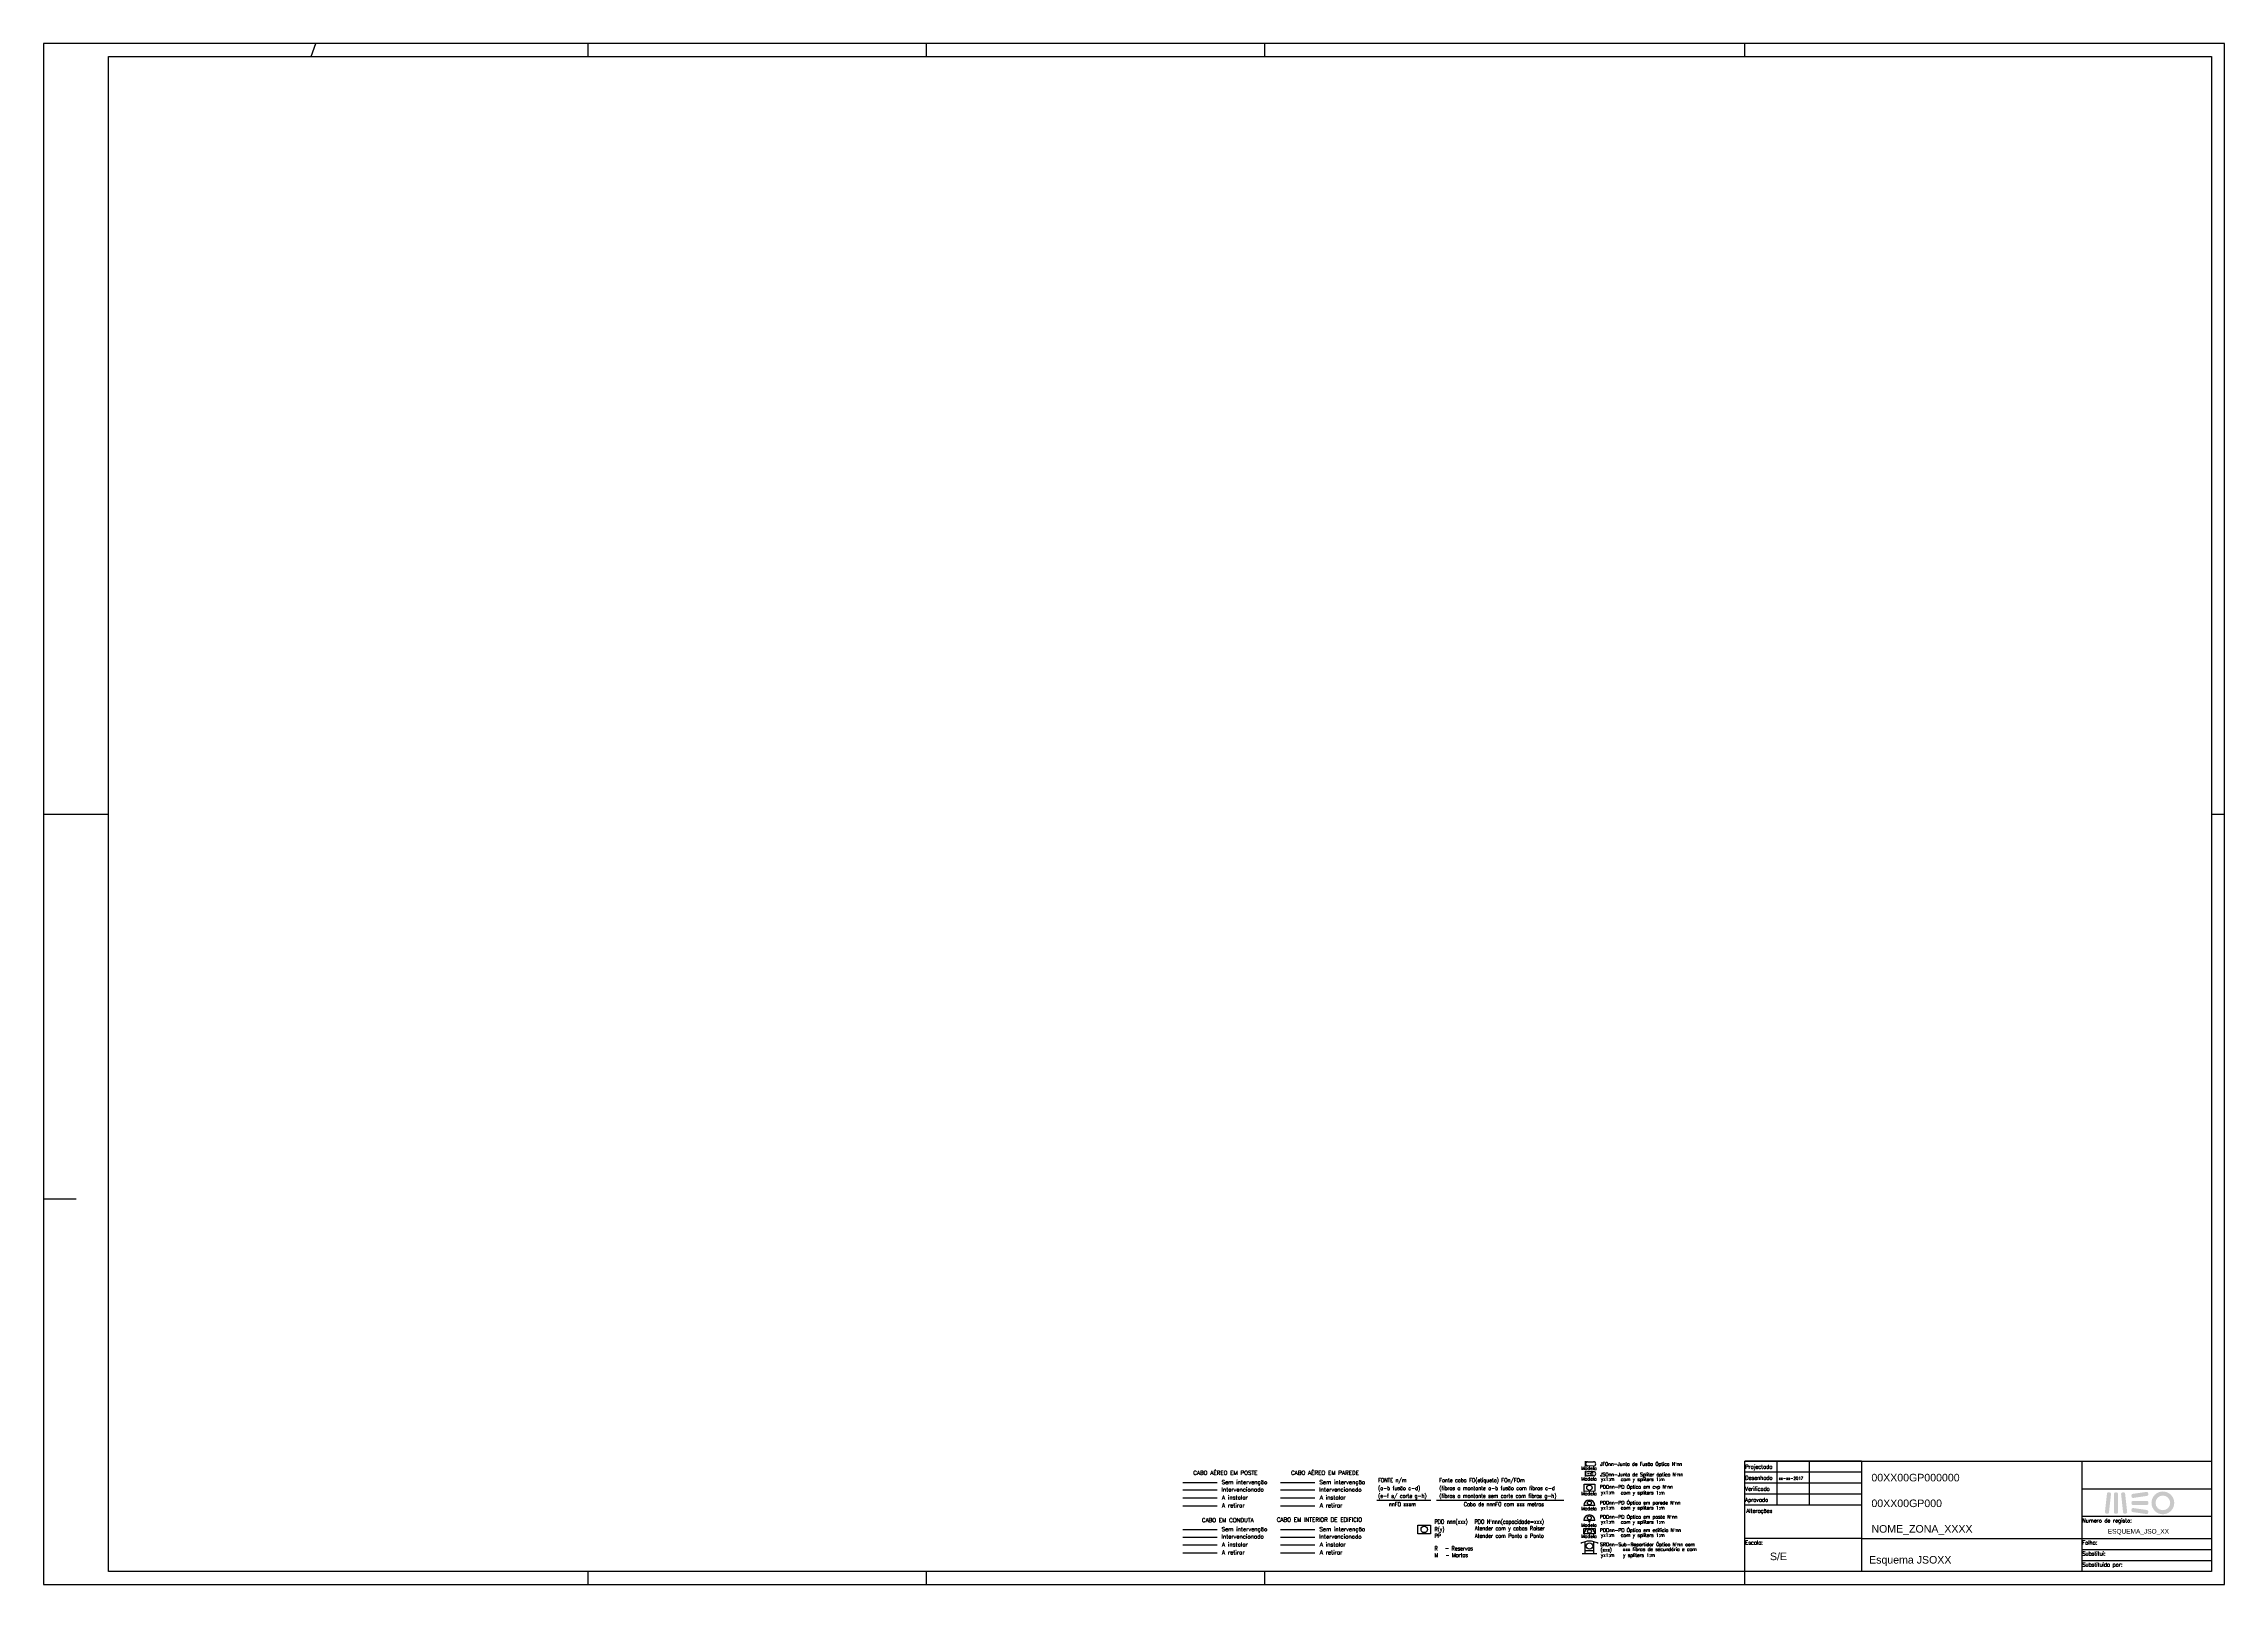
# Paper-space layout 'A1' of a CAD drawing. Header units: millimetres. Extents: x 1315 to 2156, y 158 to 752.
import ezdxf
from ezdxf.lldxf.tags import DXFTag

# ---------------------------------------------------------------- set-up
doc = ezdxf.new("R2010")
doc.units = ezdxf.units.MM
for name, color, linetype in [('legenda01', 7, 'Continuous'), ('meo', 7, 'Continuous'), ('ROTULO', 7, 'Continuous')]:
    doc.layers.add(name, color=color, linetype=linetype)
doc.styles.add('ADESK1', font='romans.shx')
doc.styles.add('HELDER5', font='arial.ttf', dxfattribs={"height": 8})
doc.styles.add('ROMANS', font='romans.shx', dxfattribs={"height": 3.5})
tags = doc.linetypes.add('DIVIDE', pattern=[1.25, 0.5, -0.25, 0, -0.25, 0, -0.25]).pattern_tags.tags
tags[14:15] = [DXFTag(74, 4), DXFTag(75, 0), DXFTag(340, '0'), DXFTag(46, 1.0), DXFTag(50, 0.0), DXFTag(44, 0.0), DXFTag(45, 0.0)]
tags[12:13] = [DXFTag(74, 4), DXFTag(75, 0), DXFTag(340, '0'), DXFTag(46, 1.0), DXFTag(50, 0.0), DXFTag(44, 0.0), DXFTag(45, 0.0)]
tags[10:11] = [DXFTag(74, 4), DXFTag(75, 0), DXFTag(340, '0'), DXFTag(46, 1.0), DXFTag(50, 0.0), DXFTag(44, 0.0), DXFTag(45, 0.0)]
tags[8:9] = [DXFTag(74, 4), DXFTag(75, 0), DXFTag(340, '0'), DXFTag(46, 1.0), DXFTag(50, 0.0), DXFTag(44, 0.0), DXFTag(45, 0.0)]
tags[6:7] = [DXFTag(74, 4), DXFTag(75, 0), DXFTag(340, '0'), DXFTag(46, 1.0), DXFTag(50, 0.0), DXFTag(44, 0.0), DXFTag(45, 0.0)]
tags[4:5] = [DXFTag(74, 4), DXFTag(75, 0), DXFTag(340, '0'), DXFTag(46, 1.0), DXFTag(50, 0.0), DXFTag(44, 0.0), DXFTag(45, 0.0)]
tags = doc.linetypes.add('DOT', pattern=[0.25, 0, -0.25]).pattern_tags.tags
tags[6:7] = [DXFTag(74, 4), DXFTag(75, 0), DXFTag(340, '0'), DXFTag(46, 1.0), DXFTag(50, 0.0), DXFTag(44, 0.0), DXFTag(45, 0.0)]
tags[4:5] = [DXFTag(74, 4), DXFTag(75, 0), DXFTag(340, '0'), DXFTag(46, 1.0), DXFTag(50, 0.0), DXFTag(44, 0.0), DXFTag(45, 0.0)]
tags = doc.linetypes.add('FENCELINE1', pattern='A,0.25,-0.1,[133,ltypeshp.shx,S=0.1,R=0,X=-0.1,Y=0],-0.1,1', length=1.45).pattern_tags.tags
tags[16:17] = [DXFTag(74, 4), DXFTag(75, 0), DXFTag(340, '0'), DXFTag(46, 1.0), DXFTag(50, 0.0), DXFTag(44, 0.0), DXFTag(45, 0.0)]
tags[14:15] = [DXFTag(74, 4), DXFTag(75, 0), DXFTag(340, '0'), DXFTag(46, 1.0), DXFTag(50, 0.0), DXFTag(44, 0.0), DXFTag(45, 0.0)]
tags[4:5] = [DXFTag(74, 4), DXFTag(75, 0), DXFTag(340, '0'), DXFTag(46, 1.0), DXFTag(50, 0.0), DXFTag(44, 0.0), DXFTag(45, 0.0)]

# ---------------------------------------------------------------- blocks, each defined once
blk = doc.blocks.new('A1')
at = {"layer": 'meo'}
h = blk.add_hatch(color=256, dxfattribs=at)
h.paths.add_polyline_path([(812.88, 31.42, 1), (821.66, 31.42, 1)])
h.paths.add_polyline_path([(820.1, 31.42, -1), (814.44, 31.42, -1)], flags=16)
edge = h.paths.add_edge_path()
edge.add_ellipse((811.19, 34.89), major_axis=(0.085, -0.776), ratio=0.612625, start_angle=0, end_angle=180)
edge.add_line((811.11, 35.67), (805.52, 34.87))
edge.add_ellipse((805.6, 34.09), major_axis=(-0.085, 0.776), ratio=0.612625, start_angle=0, end_angle=180)
edge.add_line((805.69, 33.31), (811.28, 34.12))
edge = h.paths.add_edge_path()
edge.add_ellipse((811.24, 31.38), major_axis=(0, -0.781), ratio=0.612625, start_angle=0, end_angle=180)
edge.add_line((811.24, 32.16), (805.61, 32.16))
edge.add_ellipse((805.61, 31.38), major_axis=(0, 0.781), ratio=0.612625, start_angle=0, end_angle=180)
edge.add_line((805.61, 30.6), (811.24, 30.6))
edge = h.paths.add_edge_path()
edge.add_ellipse((811.19, 27.87), major_axis=(0.085, 0.776), ratio=0.612625, start_angle=180, end_angle=360)
edge.add_line((811.28, 28.64), (805.69, 29.45))
edge.add_ellipse((805.6, 28.67), major_axis=(-0.085, -0.776), ratio=0.612625, start_angle=180, end_angle=360)
edge.add_line((805.52, 27.89), (811.11, 27.09))
edge = h.paths.add_edge_path()
edge.add_ellipse((801.92, 35.03), major_axis=(0.776, 0.085), ratio=0.612625, start_angle=0, end_angle=180)
edge.add_line((801.15, 34.94), (801.95, 27.63))
edge.add_ellipse((802.73, 27.71), major_axis=(0.776, 0.085), ratio=0.612625, start_angle=180, end_angle=360)
edge.add_line((803.51, 27.8), (802.7, 35.11))
edge = h.paths.add_edge_path()
edge.add_ellipse((799.21, 35.02), major_axis=(0.781, 0), ratio=0.612625, start_angle=0, end_angle=180)
edge.add_line((798.43, 35.02), (798.43, 27.67))
edge.add_ellipse((799.21, 27.67), major_axis=(0.781, 0), ratio=0.612625, start_angle=180, end_angle=360)
edge.add_line((799.99, 27.67), (799.99, 35.02))
edge = h.paths.add_edge_path()
edge.add_ellipse((796.5, 35.03), major_axis=(-0.776, 0.085), ratio=0.612625, start_angle=180, end_angle=360)
edge.add_line((795.73, 35.11), (794.92, 27.8))
edge.add_ellipse((795.7, 27.71), major_axis=(-0.776, 0.085), ratio=0.612625, start_angle=0, end_angle=180)
edge.add_line((796.48, 27.63), (797.28, 34.94))
at = {"ltscale": 2}
for p, q in [((103.23, 589), (105, 594)), ((210, 589), (210, 594)), ((340.5, 589), (340.5, 594)), ((471, 589), (471, 594)), ((656, 589), (656, 594)), ((0, 297), (25, 297)), ((836, 297), (841, 297)), ((12.5, 148.5), (0, 148.5)), ((210, 0), (210, 5)), ((340.5, 0), (340.5, 5)), ((471, 0), (471, 5)), ((656, 0), (656, 5))]:
    blk.add_line(p, q, dxfattribs=at)
for p, q in [((595.39, 43.46), (597.72, 43.47)), ((595.41, 47.3), (597.74, 47.3)), ((597.74, 45.63), (595.41, 45.64)), ((477, 39.23), (490.25, 39.23)), ((597.73, 41.8), (595.39, 41.8)), ((514.2, 32.43), (534.93, 32.43)), ((537.21, 32.43), (586.22, 32.43))]:
    blk.add_line(p, q)
at = {"linetype": 'FENCELINE1', "ltscale": 4}
blk.add_line((439.29, 39.23), (452.54, 39.23), dxfattribs=at)
at = {"color": 5, "linetype": 'FENCELINE1', "ltscale": 4}
blk.add_line((439.29, 36.39), (452.54, 36.39), dxfattribs=at)
at = {"color": 5}
blk.add_line((477, 36.39), (490.25, 36.39), dxfattribs=at)
at = {"color": 1, "linetype": 'FENCELINE1', "ltscale": 4}
blk.add_line((439.29, 33.34), (452.54, 33.34), dxfattribs=at)
at = {"color": 3, "linetype": 'FENCELINE1', "ltscale": 4}
blk.add_line((439.29, 30.3), (452.54, 30.3), dxfattribs=at)
at = {"color": 1}
blk.add_line((477, 33.34), (490.25, 33.34), dxfattribs=at)
at = {"color": 3}
blk.add_line((477, 30.3), (490.25, 30.3), dxfattribs=at)
at = {"color": 0}
for p, q in [((598.24, 30.38), (593.96, 30.38)), ((598.26, 24.64), (593.97, 24.64)), ((594.01, 19.45), (594.01, 21.59)), ((594.01, 21.59), (598.3, 21.59)), ((598.3, 19.45), (594.01, 19.45)), ((598.3, 21.59), (598.3, 19.45))]:
    blk.add_line(p, q, dxfattribs=at)
at = {"linetype": 'DIVIDE', "ltscale": 5}
blk.add_line((439.29, 21.11), (452.54, 21.11), dxfattribs=at)
at = {"color": 5, "linetype": 'DIVIDE', "ltscale": 5}
blk.add_line((439.29, 18.26), (452.54, 18.26), dxfattribs=at)
at = {"linetype": 'DOT', "ltscale": 3}
blk.add_line((477, 21.11), (490.25, 21.11), dxfattribs=at)
at = {"color": 5, "linetype": 'DOT', "ltscale": 3}
blk.add_line((477, 18.26), (490.25, 18.26), dxfattribs=at)
at = {"color": 1, "linetype": 'DIVIDE', "ltscale": 5}
blk.add_line((439.29, 15.22), (452.54, 15.22), dxfattribs=at)
at = {"color": 3, "linetype": 'DIVIDE', "ltscale": 5}
blk.add_line((439.29, 12.17), (452.54, 12.17), dxfattribs=at)
at = {"color": 1, "linetype": 'DOT', "ltscale": 3}
blk.add_line((477, 15.22), (490.25, 15.22), dxfattribs=at)
at = {"color": 3, "linetype": 'DOT', "ltscale": 3}
blk.add_line((477, 12.17), (490.25, 12.17), dxfattribs=at)
at = {"color": 0, "linetype": 'Continuous'}
for p, q in [((593.29, 11.91), (594.48, 11.91)), ((594.48, 13.06), (594.48, 16.46)), ((594.48, 11.91), (594.48, 13.06)), ((594.48, 13.06), (596.15, 13.06)), ((594.48, 11.91), (596.15, 11.91)), ((596.15, 13.06), (597.81, 13.06)), ((596.15, 11.91), (597.81, 11.91)), ((597.81, 13.06), (597.81, 16.46)), ((597.81, 11.91), (597.81, 13.06)), ((597.81, 11.91), (599, 11.91))]:
    blk.add_line(p, q, dxfattribs=at)
at = {"ltscale": 2}
blk.add_lwpolyline([(0, 0), (841, 0), (841, 594), (0, 594)], close=True, dxfattribs=at)
at = {"color": 253, "ltscale": 10}
blk.add_lwpolyline([(656, 5), (25, 5), (25, 589), (836, 589), (836, 5), (656, 5)], dxfattribs=at)
for points in [[(594.56, 41.62), (594.55, 43.63)], [(594.57, 45.47), (594.57, 47.47)], [(595.91, 42.63), (595.35, 42.63)], [(596.83, 42.96), (597.54, 42.96)], [(596.83, 42.27), (597.54, 42.27)]]:
    blk.add_lwpolyline(points)
blk.add_lwpolyline([(595.91, 42.63, 0, 1.03, 0), (596.88, 42.63, 1.03, 1.03, 0)], format="xyseb")
for points in [[(598.16, 38.65), (598.17, 35.88), (594.13, 35.87), (594.12, 38.65)], [(534.85, 22.87), (534.86, 19.54), (530, 19.53), (529.99, 22.86)]]:
    blk.add_lwpolyline(points, close=True)
blk.add_lwpolyline([(595.9, 24.24, 0.428, 0.428, 1), (596.33, 24.24, 0.428, 0.428, 1)], format="xyseb", close=True)
for centre, radius in [((596.14, 37.26), 1.03), ((596.1, 31.39), 0.739), ((596.12, 25.65), 0.739), ((532.42, 21.2), 1.24), ((596.15, 20.46), 0.739), ((596.15, 14.8), 1.24)]:
    blk.add_circle(centre, radius)
for centre, start, end in [((595.39, 42.63), 90.12295, 270.12295), ((595.41, 46.47), 89.95782, 269.95782), ((597.72, 42.63), 270.12295, 90.12295), ((597.74, 46.47), 269.95782, 89.95782)]:
    blk.add_arc(centre, 0.833, start, end)
at = {"color": 0}
for centre in [(596.1, 30.38), (596.12, 24.64), (596.15, 19.45)]:
    blk.add_arc(centre, 2.14, 0, 180, dxfattribs=at)
at = {"color": 0, "linetype": 'Continuous'}
for start, end in [(104.36291, 119.75415), (90, 104.36251), (75.63749, 90), (60.24585, 75.63709)]:
    blk.add_arc((596.15, 9.96), 6.71, start, end, dxfattribs=at)
at = {"layer": 'legenda01', "color": 254}
blk.add_lwpolyline([(656, 5), (656, 47.5), (836, 47.5)], dxfattribs=at)
at = {"layer": 'legenda01'}
for points in [[(701, 47.5), (656, 47.5)], [(701, 43.25), (656, 43.25)], [(668.5, 30.5), (668.5, 47.5)], [(681, 30.5), (681, 47.5)], [(701, 47.5), (701, 5)], [(786, 47.5), (786, 5)], [(701, 39), (656, 39)], [(701, 34.75), (656, 34.75)], [(786, 36.88), (836, 36.88)], [(701, 30.5), (656, 30.5)], [(786, 26.25), (836, 26.25)], [(701, 17.75), (656, 17.75)], [(701, 17.75), (786, 17.75)], [(786, 17.75), (836, 17.75)], [(786, 13.5), (836, 13.5)], [(786, 9.25), (836, 9.25)]]:
    blk.add_lwpolyline(points, dxfattribs=at)
at = {"style": 'ADESK1'}
for s, height, p in [('CABO AÉREO EM POSTE', 1.5624, (443.35, 42.24)), ('CABO AÉREO EM PAREDE', 1.5624, (481.06, 42.24)), ('Modelo', 1.301, (592.97, 44.12)), ('JFOnn-Junta de Fusão Óptica Nºnn', 1.3011, (600.26, 45.76)), ('JSOnn-Junta de Spliter óptico Nºnn', 1.3011, (600.26, 41.71)), ('Intervencionado', 1.5624, (454.22, 35.78)), ('Sem intervenção', 1.5624, (454.29, 38.63)), ('A instalar', 1.562, (454.44, 32.74)), ('Intervencionado', 1.5624, (491.93, 35.78)), ('Sem intervenção', 1.5624, (492, 38.63)), ('A instalar', 1.562, (492.14, 32.74)), ('Modelo', 1.301, (592.97, 40.04)), ('Modelo', 1.301, (592.97, 34.35)), ('PDOnn-PD Óptico em cvp Nºnn', 1.3011, (600.15, 36.94)), ('yx1:m', 1.301, (600.56, 39.91)), ('yx1:m', 1.301, (600.56, 34.75)), ('com y spliters 1:m', 1.3011, (608.22, 39.87)), ('com y spliters 1:m', 1.3011, (608.22, 34.7)), ('CABO EM CONDUTA', 1.5624, (446.66, 23.99)), ('A retirar', 1.562, (454.44, 29.69)), ('CABO EM INTERIOR DE EDIFICIO', 1.5624, (475.56, 24.16)), ('A retirar', 1.562, (492.14, 29.69)), ('Modelo', 1.301, (592.97, 28.6)), ('PDOnn-PD Óptico em parede Nºnn', 1.3011, (600.15, 30.84)), ('PDOnn-PD Óptico em poste Nºnn', 1.3011, (600.15, 25.38)), ('yx1:m', 1.301, (600.56, 28.93)), ('com y spliters 1:m', 1.3011, (608.22, 28.89)), ('Intervencionado', 1.5624, (454.22, 17.66)), ('Sem intervenção', 1.5624, (454.29, 20.5)), ('Intervencionado', 1.5624, (491.93, 17.66)), ('Sem intervenção', 1.5624, (492, 20.5)), ('Modelo', 1.301, (592.97, 22.19)), ('Modelo', 1.301, (592.97, 17.9)), ('PDOnn-PD Óptico em edificio Nºnn', 1.3011, (600.15, 20.26)), ('yx1:m', 1.301, (600.56, 23.47)), ('yx1:m', 1.301, (600.56, 18.35)), ('com y spliters 1:m', 1.3011, (608.22, 23.42)), ('com y spliters 1:m', 1.3011, (608.22, 18.3)), ('A instalar', 1.562, (454.44, 14.61)), ('A retirar', 1.562, (454.44, 11.57)), ('A instalar', 1.562, (492.14, 14.61)), ('A retirar', 1.562, (492.14, 11.57)), ('SROnn-Sub-Repartidor Óptico Nºnn com', 1.3011, (600.21, 14.75)), ('(xxx) ', 1.301, (600.38, 12.65)), ('yx1:m', 1.301, (600.56, 10.59)), ('xxx fibras de secundário e com', 1.3011, (609.02, 12.9)), ('y spliters 1:m', 1.3011, (609.13, 10.59))]:
    blk.add_text(s, height=height, dxfattribs=at).set_placement(p)
for s, height, style, width, p in [('Projectado', 1.53, 'ROMANS', 0.95, (656.2, 44.59)), ('FONTE n/m', 1.562, 'ADESK1', 0.8, (514.62, 39.38)), ('(a-b fusão c-d)', 1.5624, 'ADESK1', 0.8, (514.62, 36.32)), ('(e-f s/ corte g-h)', 1.5624, 'ADESK1', 0.8, (514.62, 33.35)), ('Fonte cabo FO(etiqueta) FOn/FOm', 1.5624, 'ADESK1', 0.8, (538.23, 39.38)), ('(fibras a montante a-b fusão com fibras c-d', 1.5624, 'ADESK1', 0.8, (538.23, 36.32)), ('(fibras a montante sem corte com fibras g-h)', 1.5624, 'ADESK1', 0.8, (538.23, 33.35)), ('Verificado', 1.53, 'ROMANS', 0.95, (656.2, 36.09)), ('Desenhado', 1.53, 'ROMANS', 0.95, (656.2, 40.34)), ('nnFO xxxm', 1.562, 'ADESK1', 0.8, (518.81, 30.1)), ('PDO nnn(xxx)', 1.5624, 'ADESK1', 0.8, (536.34, 23.4)), ('Cabo de nnnFO com xxx metros', 1.5624, 'ADESK1', 0.8, (547.68, 30.13)), ('PDO Nºnnn(capacidade=xxx)', 1.5624, 'ADESK1', 0.8, (551.79, 23.4)), ('Aprovado', 1.53, 'ROMANS', 0.95, (656.2, 31.84)), ('Alterações', 1.53, 'ROMANS', 0.95, (656.68, 27.59)), ('Numero de registo:', 1.53, 'ROMANS', 0.95, (786.2, 23.84)), ('R(y)', 1.562, 'ADESK1', 0.8, (536.34, 20.5)), ('PP', 1.562, 'ADESK1', 0.8, (536.34, 17.93)), ('Atender com y cabos Raiser', 1.5624, 'ADESK1', 0.8, (551.96, 20.87)), ('Atender com Ponto a Ponto', 1.5624, 'ADESK1', 0.8, (551.96, 17.95)), ('Escala:', 1.53, 'ROMANS', 0.95, (656.2, 15.34)), ('Folha:', 1.53, 'ROMANS', 0.95, (786.2, 15.34)), ('R   - Reservas', 1.5624, 'ADESK1', 0.8, (536.34, 13.11)), ('M   - Mortos', 1.5624, 'ADESK1', 0.8, (536.34, 10.51)), ('Substitui:', 1.53, 'ROMANS', 0.95, (786.2, 11.09)), ('Substituido por:', 1.53, 'ROMANS', 0.95, (786.2, 6.84))]:
    blk.add_text(s, height=height, dxfattribs=dict(style=style, width=width)).set_placement(p)
at = {"layer": 'ROTULO'}
for tag, p, height, style in [('PROJECTO', (704.87, 39.71), 2.92, 'HELDER5'), ('XX-XX-2017', (669.16, 40.36), 1.1, 'ROMANS'), ('ZONA', (704.88, 29.8), 2.92, 'HELDER5'), ('NOMEZONA', (704.88, 19.95), 2.92, 'HELDER5'), ('REGISTO', (796.02, 19.56), 1.8, 'HELDER5'), ('ESCALA', (665.75, 9.34), 2.92, 'HELDER5'), ('TIPOOBJECTO', (703.98, 8.02), 2.92, 'HELDER5'), ('FOLHA', (806.87, 14.34), 2.33, 'HELDER5')]:
    blk.add_attdef(tag, p, '', height=height, dxfattribs=dict(at, style=style))

psp = doc.layouts.new('A1')

# ---------------------------------------------------------------- block references
psp.add_blockref('A1', (1315.35, 158.17)).add_auto_attribs({'TIPOOBJECTO': 'Esquema JSOXX', 'PROJECTO': '00XX00GP000000', 'ZONA': '00XX00GP000', 'ESCALA': 'S/E', 'NOMEZONA': 'NOME_ZONA_XXXX', 'REGISTO': 'ESQUEMA_JSO_XX', 'XX-XX-2017': 'xx-xx-2017'})

# ---------------------------------------------------------------- viewports
at = {"layer": '0'}
psp.add_viewport(center=(1745.85, 455.17), size=(811, 584), view_center_point=(210, 148.5), view_height=305.1028, dxfattribs=at)

doc.saveas('drawing.dxf')
